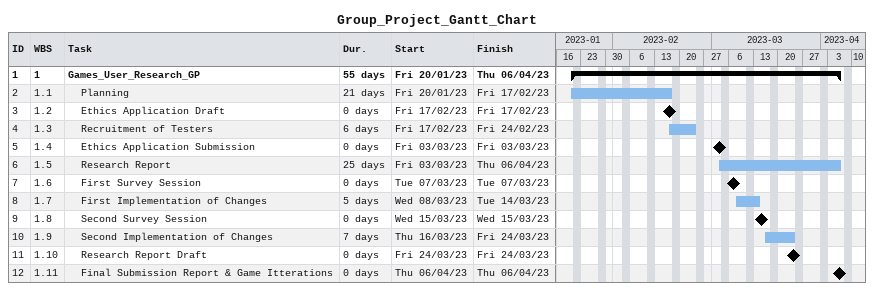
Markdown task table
Group_Project_Gantt_Chart

| ID | WBS | Task | Duration | Start | Finish |
|---|---|---|---|---|---|
| 1 | 1 | **Games_User_Research_GP** | 55d | 2023-01-20 | 2023-04-06 |
| 2 | 1.1 | Planning | 21d | 2023-01-20 | 2023-02-17 |
| 3 | 1.2 | Ethics Application Draft | 0d | 2023-02-17 | 2023-02-17 |
| 4 | 1.3 | Recruitment of Testers | 6d | 2023-02-17 | 2023-02-24 |
| 5 | 1.4 | Ethics Application Submission | 0d | 2023-03-03 | 2023-03-03 |
| 6 | 1.5 | Research Report | 25d | 2023-03-03 | 2023-04-06 |
| 7 | 1.6 | First Survey Session | 0d | 2023-03-07 | 2023-03-07 |
| 8 | 1.7 | First Implementation of Changes | 5d | 2023-03-08 | 2023-03-14 |
| 9 | 1.8 | Second Survey Session | 0d | 2023-03-15 | 2023-03-15 |
| 10 | 1.9 | Second Implementation of Changes | 7d | 2023-03-16 | 2023-03-24 |
| 11 | 1.10 | Research Report Draft | 0d | 2023-03-24 | 2023-03-24 |
| 12 | 1.11 | Final Submission Report & Game Itterations | 0d | 2023-04-06 | 2023-04-06 |
